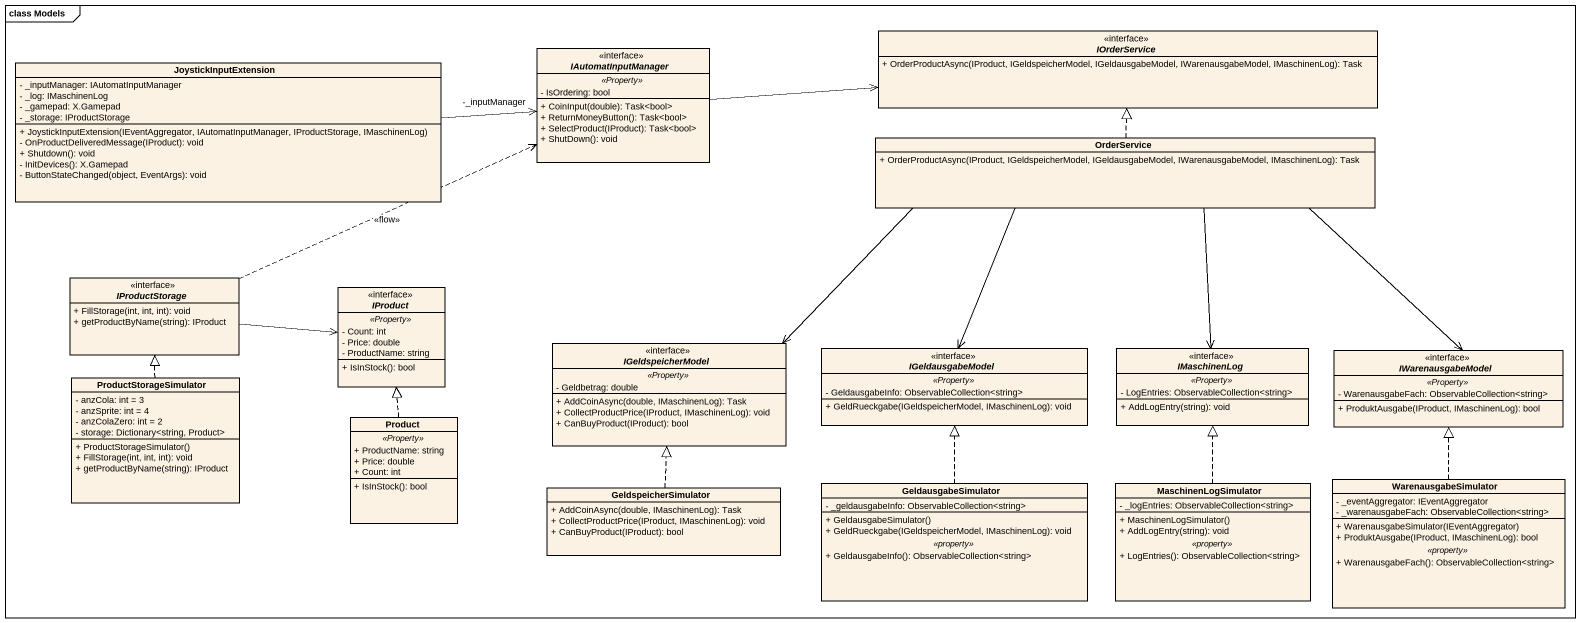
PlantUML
@startuml
mainframe class Models
hide circle
hide empty members
skinparam classAttributeIconSize 0
interface IOrderService <<interface>> {
  + OrderProductAsync(IProduct, IGeldspeicherModel, IGeldausgabeModel, IWarenausgabeModel, IMaschinenLog): Task
}
class JoystickInputExtension {
  - _inputManager: IAutomatInputManager
  - _log: IMaschinenLog
  - _gamepad: X.Gamepad
  - _storage: IProductStorage
  + JoystickInputExtension(IEventAggregator, IAutomatInputManager, IProductStorage, IMaschinenLog)
  - OnProductDeliveredMessage(IProduct): void
  + Shutdown(): void
  - InitDevices(): X.Gamepad
  - ButtonStateChanged(object, EventArgs): void
}
interface IAutomatInputManager <<interface>> {
  .. <<Property>> ..
  - IsOrdering: bool
  --
  + CoinInput(double): Task<bool>
  + ReturnMoneyButton(): Task<bool>
  + SelectProduct(IProduct): Task<bool>
  + ShutDown(): void
}
class OrderService {
  + OrderProductAsync(IProduct, IGeldspeicherModel, IGeldausgabeModel, IWarenausgabeModel, IMaschinenLog): Task
}
interface IProductStorage <<interface>> {
  + FillStorage(int, int, int): void
  + getProductByName(string): IProduct
}
interface IProduct <<interface>> {
  .. <<Property>> ..
  - Count: int
  - Price: double
  - ProductName: string
  --
  + IsInStock(): bool
}
interface IGeldspeicherModel <<interface>> {
  .. <<Property>> ..
  - Geldbetrag: double
  --
  + AddCoinAsync(double, IMaschinenLog): Task
  + CollectProductPrice(IProduct, IMaschinenLog): void
  + CanBuyProduct(IProduct): bool
}
class ProductStorageSimulator {
  - anzCola: int = 3
  - anzSprite: int = 4
  - anzColaZero: int = 2
  - storage: Dictionary<string, Product>
  + ProductStorageSimulator()
  + FillStorage(int, int, int): void
  + getProductByName(string): IProduct
}
interface IGeldausgabeModel <<interface>> {
  .. <<Property>> ..
  - GeldausgabeInfo: ObservableCollection<string>
  --
  + GeldRueckgabe(IGeldspeicherModel, IMaschinenLog): void
}
interface IMaschinenLog <<interface>> {
  .. <<Property>> ..
  - LogEntries: ObservableCollection<string>
  --
  + AddLogEntry(string): void
}
interface IWarenausgabeModel <<interface>> {
  .. <<Property>> ..
  - WarenausgabeFach: ObservableCollection<string>
  --
  + ProduktAusgabe(IProduct, IMaschinenLog): bool
}
class Product {
  .. <<Property>> ..
  + ProductName: string
  + Price: double
  + Count: int
  --
  + IsInStock(): bool
}
class GeldspeicherSimulator {
  + AddCoinAsync(double, IMaschinenLog): Task
  + CollectProductPrice(IProduct, IMaschinenLog): void
  + CanBuyProduct(IProduct): bool
}
class GeldausgabeSimulator {
  - _geldausgabeInfo: ObservableCollection<string>
  --
  + GeldausgabeSimulator()
  + GeldRueckgabe(IGeldspeicherModel, IMaschinenLog): void
  .. <<property>> ..
  + GeldausgabeInfo(): ObservableCollection<string>
}
class MaschinenLogSimulator {
  - _logEntries: ObservableCollection<string>
  --
  + MaschinenLogSimulator()
  + AddLogEntry(string): void
  .. <<property>> ..
  + LogEntries(): ObservableCollection<string>
}
class WarenausgabeSimulator {
  - _eventAggregator: IEventAggregator
  - _warenausgabeFach: ObservableCollection<string>
  --
  + WarenausgabeSimulator(IEventAggregator)
  + ProduktAusgabe(IProduct, IMaschinenLog): bool
  .. <<property>> ..
  + WarenausgabeFach(): ObservableCollection<string>
}
JoystickInputExtension -right-> "-_inputManager" IAutomatInputManager
IAutomatInputManager -right-> IOrderService
OrderService .up.|> IOrderService
OrderService -left-> IGeldspeicherModel
OrderService --> IGeldausgabeModel
OrderService --> IMaschinenLog
OrderService --> IWarenausgabeModel
IProductStorage .right.> IAutomatInputManager : <<flow>>
IProductStorage -right-> IProduct
ProductStorageSimulator .up.|> IProductStorage
Product .up.|> IProduct
GeldspeicherSimulator .up.|> IGeldspeicherModel
GeldausgabeSimulator .up.|> IGeldausgabeModel
MaschinenLogSimulator .up.|> IMaschinenLog
WarenausgabeSimulator .up.|> IWarenausgabeModel
@enduml
